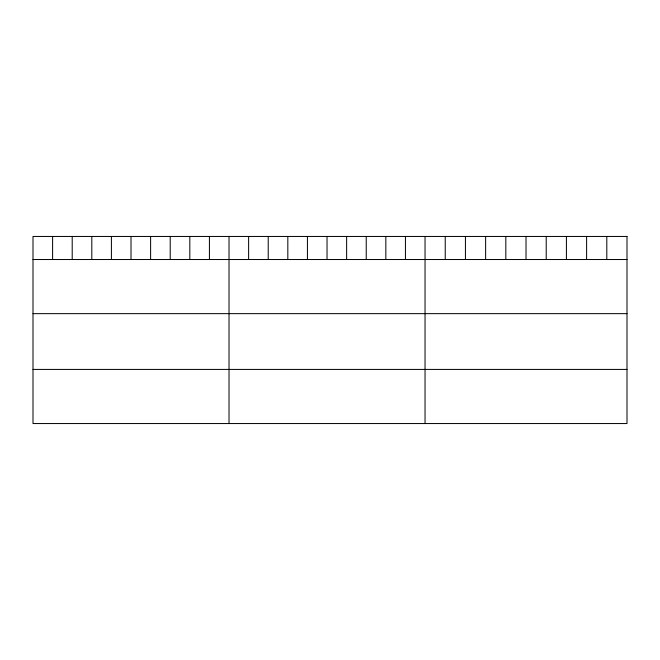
<?xml version="1.0" encoding="UTF-8"?>
<svg xmlns="http://www.w3.org/2000/svg" width="660" height="660" viewBox="0 0 660 660"><rect width="100%" height="100%" fill="white"/><g stroke="black" fill="none" stroke-linecap="round" stroke-linejoin="round"><path stroke-width="0.99" d="M33 259.52L627 259.52M33 313.649L627 313.649M33 369.418L627 369.418M606.804 236.453L606.804 259.52M586.608 236.453L586.608 259.52M566.412 236.453L566.412 259.52M546.216 236.453L546.216 259.52M526.02 236.453L526.02 259.52M505.824 236.453L505.824 259.52M485.628 236.453L485.628 259.52M465.432 236.453L465.432 259.52M445.236 236.453L445.236 259.52M425.04 236.453L425.04 423.547M405.438 236.453L405.438 259.52M385.836 236.453L385.836 259.52M366.234 236.453L366.234 259.52M346.632 236.453L346.632 259.52M327.03 236.453L327.03 259.52M307.428 236.453L307.428 259.52M287.826 236.453L287.826 259.52M268.224 236.453L268.224 259.52M248.622 236.453L248.622 259.52M229.02 236.453L229.02 423.547M209.418 236.453L209.418 259.52M189.816 236.453L189.816 259.52M170.214 236.453L170.214 259.52M150.612 236.453L150.612 259.52M131.01 236.453L131.01 259.52M111.408 236.453L111.408 259.52M91.806 236.453L91.806 259.52M72.204 236.453L72.204 259.52M52.602 236.453L52.602 259.52M627 236.453L33 236.453L33 423.547L627 423.547L627 236.453"/></g></svg>
